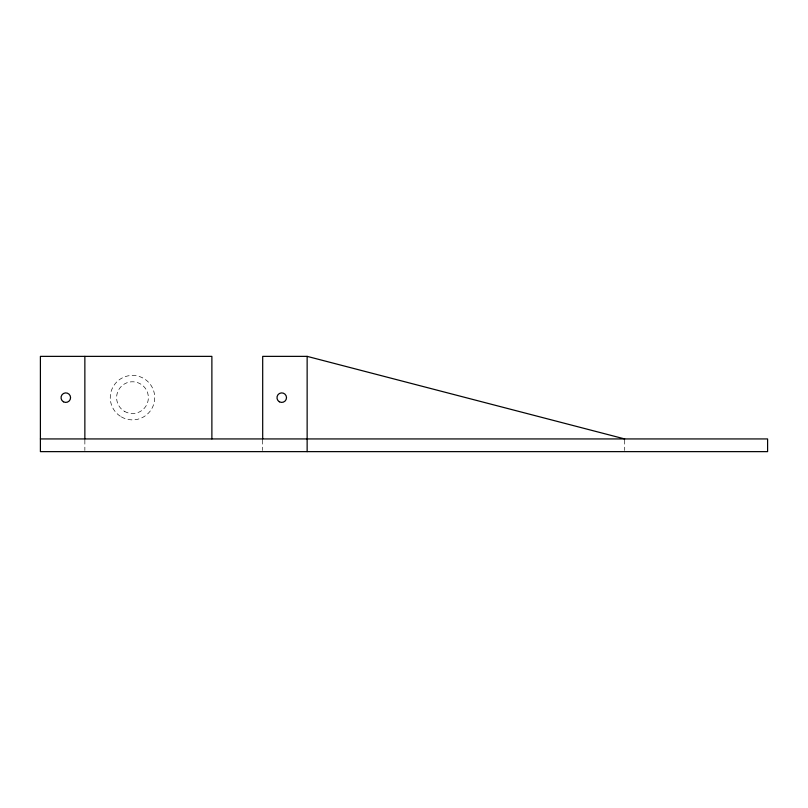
<?xml version="1.0" encoding="UTF-8"?>
<svg xmlns="http://www.w3.org/2000/svg" width="808" height="808" viewBox="0 0 808 808"><rect width="100%" height="100%" fill="white"/><g stroke="black" fill="none" stroke-linecap="round" stroke-linejoin="round"><path stroke-width="0.61" stroke-dasharray="4.04 3.03" d="M624.705 440.087L624.705 450.48M262.691 440.087L262.691 450.48M84.86 440.087L84.86 450.48M121.372 416.898A22.23 22.23 0 0 0 154.722 397.647A22.23 22.23 0 0 0 121.372 378.397A22.23 22.23 0 0 0 121.372 416.898M124.371 411.292A15.877 15.877 0 0 0 148.369 397.859A15.877 15.877 0 0 0 124.735 383.79A15.877 15.877 0 0 0 124.371 411.292"/><path stroke-width="1.21" d="M624.705 438.936L307.141 356.368L262.691 356.368L262.691 438.936M40.4 438.936L767.6 438.936L767.6 451.632L40.4 451.632L40.4 356.368L211.878 356.368L211.878 438.936M307.141 356.368L307.141 451.632M84.86 356.368L84.86 438.936M279.356 401.778A4.767 4.767 0 0 0 286.507 397.647A4.767 4.767 0 0 0 279.356 393.526A4.767 4.767 0 0 0 279.356 401.778M63.418 401.778A4.767 4.767 0 0 0 70.569 397.647A4.767 4.767 0 0 0 63.418 393.526A4.767 4.767 0 0 0 63.418 401.778"/></g></svg>
